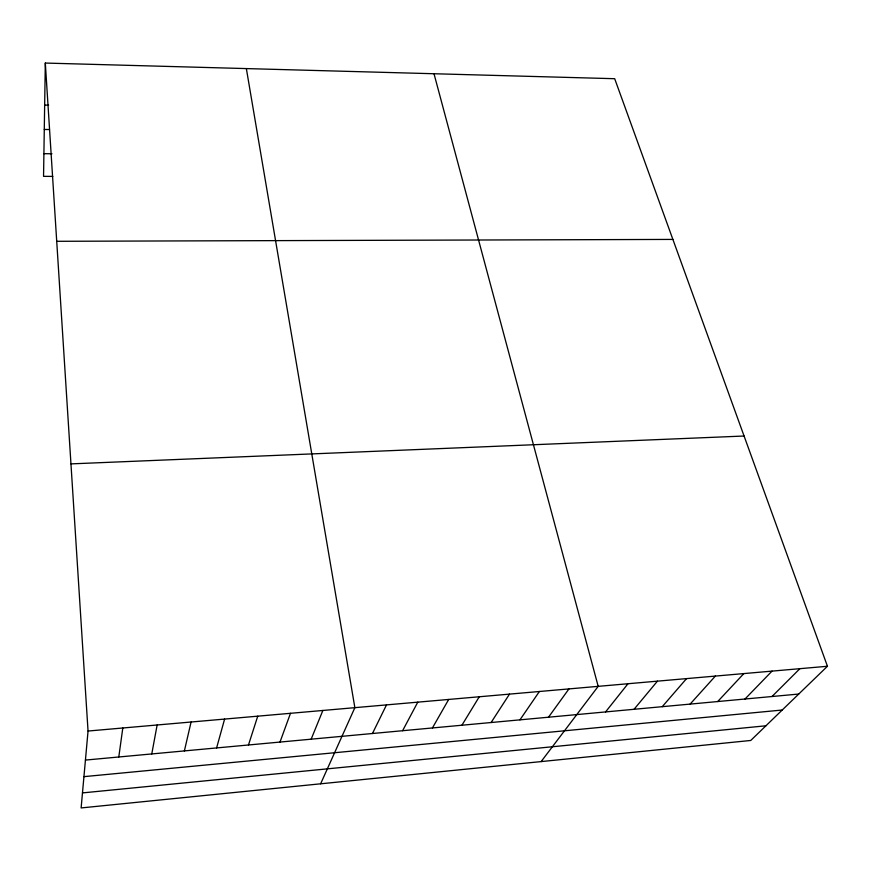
<?xml version="1.0" encoding="UTF-8"?>
<svg xmlns="http://www.w3.org/2000/svg" width="871" height="871" viewBox="0 0 871 871"><rect width="100%" height="100%" fill="white"/><g stroke="black" fill="none" stroke-linecap="round" stroke-linejoin="round"><path stroke-width="1.31" d="M45.314 63.06L88.047 731.041L81.123 807.94L750.748 740.47L827.45 666.261L614.686 78.706L45.314 63.06L43.55 176.345L52.804 176.41M118.794 756.997L122.8 727.993M151.772 753.938L157.139 724.988M184.38 750.922L191.076 722.015M216.607 747.939L224.609 719.076M248.475 744.988L257.74 716.169M279.994 742.07L290.489 713.305M311.154 739.185L322.869 710.464M320.626 783.802L354.867 707.666L246.351 68.58M372.45 733.513L386.506 704.889M402.598 730.715L417.775 702.157M432.419 727.96L448.696 699.446M461.913 725.227L479.268 696.767M491.092 722.527L509.502 694.111M519.954 719.849L539.389 691.498M548.512 717.203L568.948 688.907M541.131 761.592L598.192 686.348L433.998 73.741M605.574 711.923L627.98 683.735M634.055 709.288L657.431 681.155M662.243 706.675L686.555 678.607M690.126 704.095L715.363 676.081M717.704 701.547L743.845 673.588M744.999 699.021L772.022 671.116M772.011 696.517L799.883 668.678M82.484 792.904L765.914 725.793M83.943 776.649L782.212 710.028M85.434 760.078L798.729 694.045M88.047 731.041L827.45 666.261M70.954 463.884L744.084 436.023M56.713 241.3L672.88 239.416M43.898 153.677L51.977 153.775M44.279 129.463L49.473 129.55M44.661 105.086L48.624 105.162"/></g></svg>
